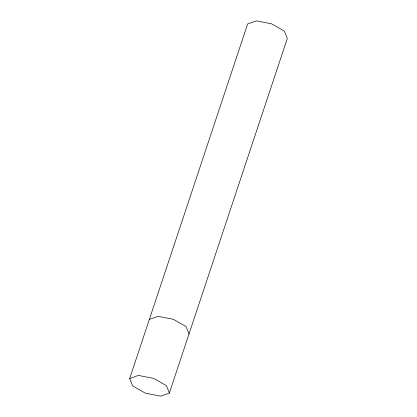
<?xml version="1.0" encoding="UTF-8"?>
<svg xmlns="http://www.w3.org/2000/svg" width="417" height="417" viewBox="0 0 417 417"><rect width="100%" height="100%" fill="white"/><g stroke="black" fill="none" stroke-linecap="round" stroke-linejoin="round"><path stroke-width="0.63" d="M129.687 378.532L247.641 23.951L256.372 20.85L271.608 23.816L284.425 31.113L287.313 38.468L169.359 393.049L160.628 396.15L145.392 393.184L132.575 385.887L129.687 378.532L138.418 375.43L153.654 378.396L166.472 385.694L169.359 393.049M149.343 319.438L158.074 316.336L173.316 319.302L186.133 326.6L189.021 333.954"/></g></svg>
